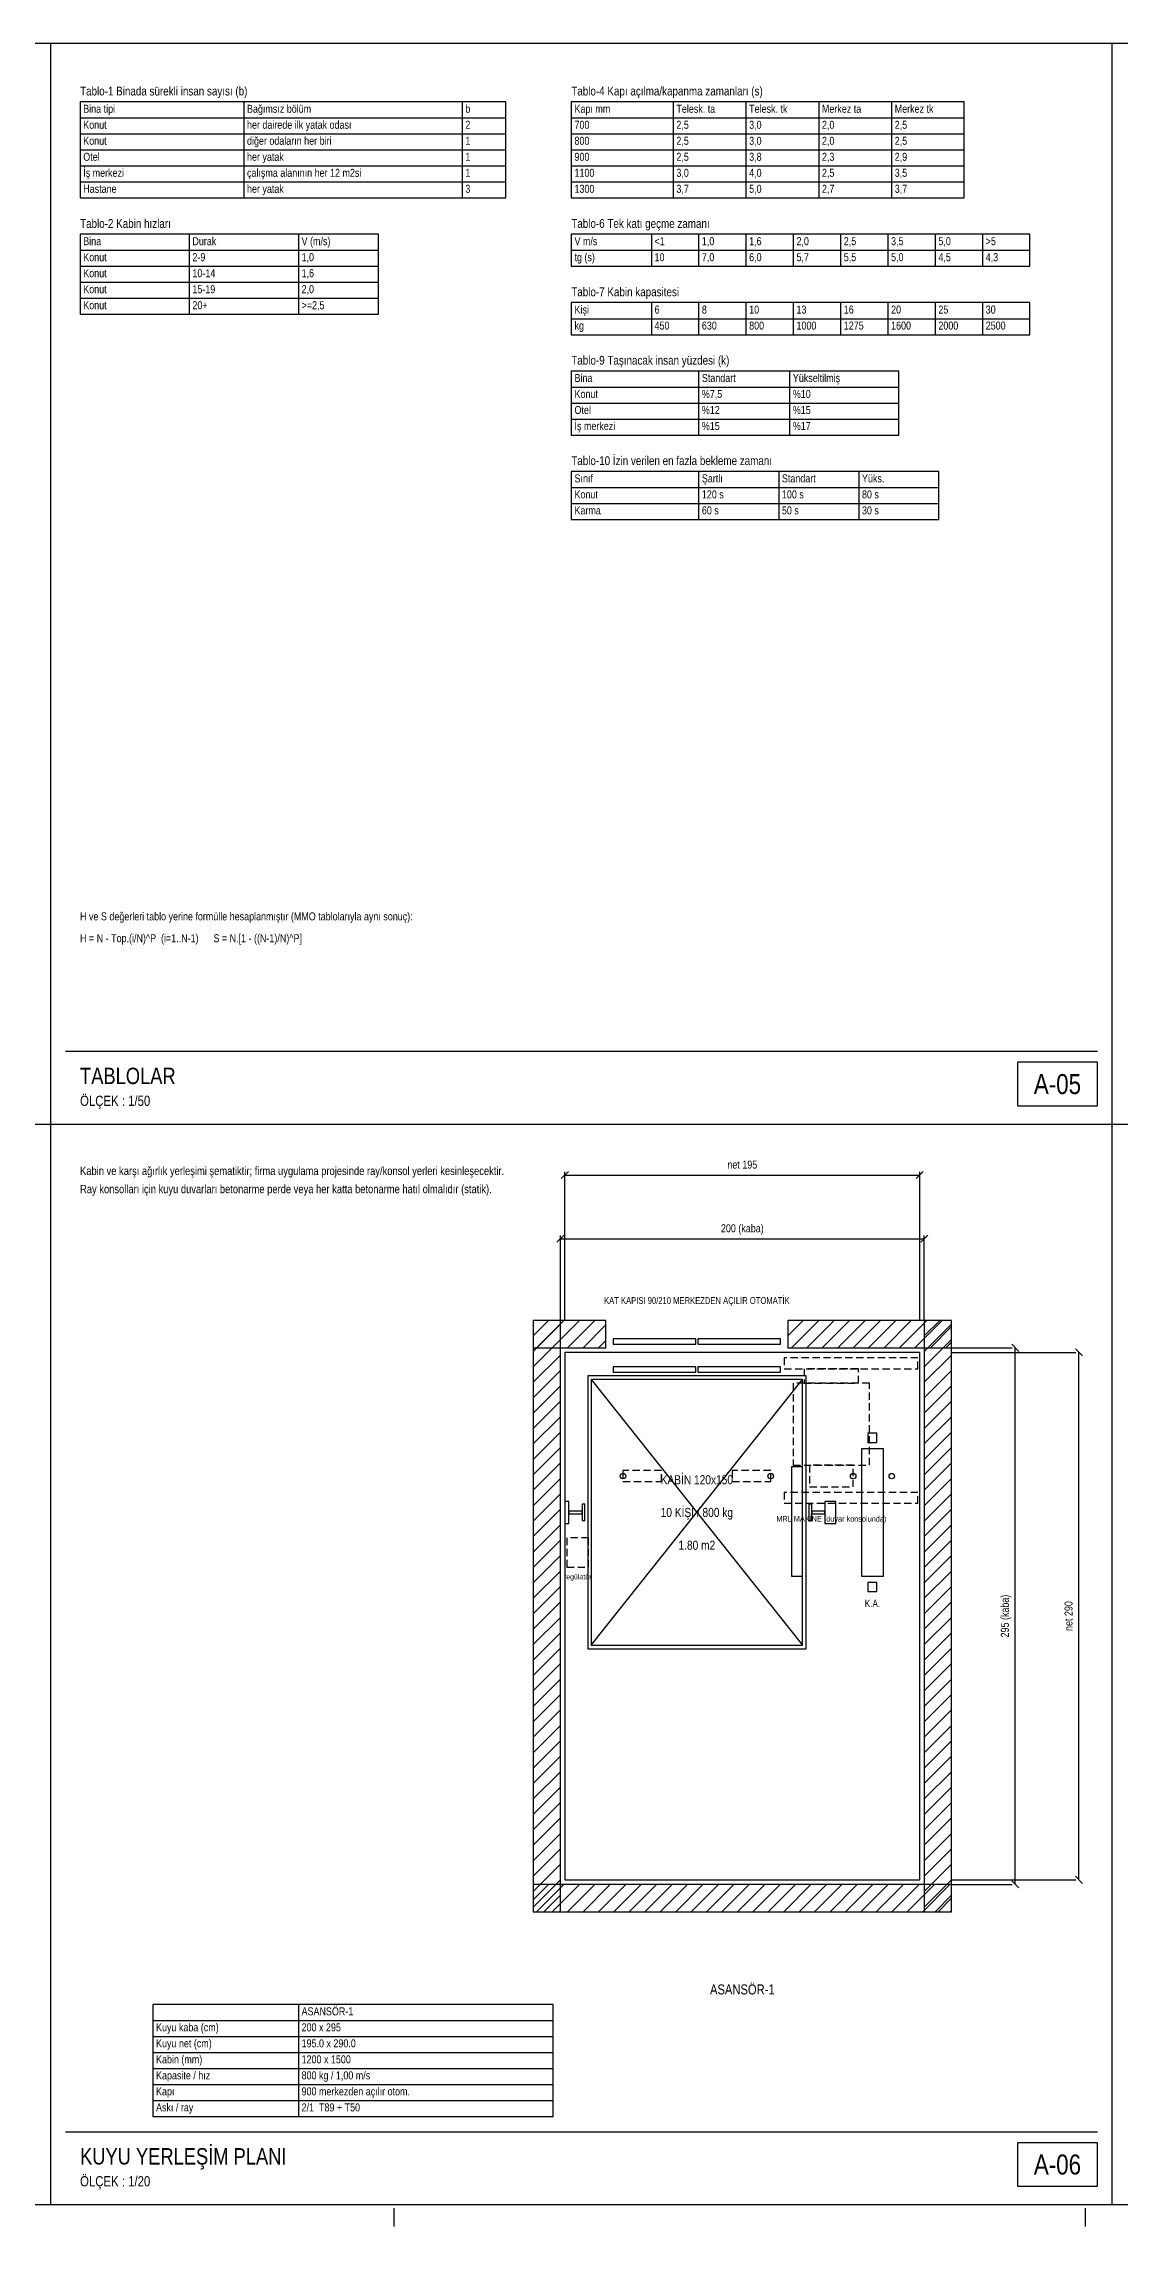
# Model space of a CAD drawing. Header units: centimetres. Extents: x 0 to 12606, y -30 to 2970.
# Drawn here: x 4369 to 5847, y -30 to 2970 of the extents above; entities that cross this region are included whole.
import ezdxf
from ezdxf.enums import TextEntityAlignment as Align

# ---------------------------------------------------------------- set-up
doc = ezdxf.new("R2010")
doc.units = ezdxf.units.CM
doc.linetypes.add('CENTER', pattern=[40, 25, -5, 5, -5])
doc.linetypes.add('DASHED', pattern=[15, 10, -5])
for name, color, linetype in [('SCOTT-ANTET', 4, 'CONTINUOUS'), ('SCOTT-BASLIK', 5, 'CONTINUOUS'), ('SCOTT-CERCEVE', 7, 'CONTINUOUS'), ('SCOTT-DUVAR', 7, 'CONTINUOUS'), ('SCOTT-EKSEN', 8, 'CENTER'), ('SCOTT-HALAT', 6, 'CONTINUOUS'), ('SCOTT-KA', 30, 'CONTINUOUS'), ('SCOTT-KABIN', 5, 'CONTINUOUS'), ('SCOTT-KAPI', 3, 'CONTINUOUS'), ('SCOTT-MOTOR', 6, 'CONTINUOUS'), ('SCOTT-MOTOR-GIZLI', 6, 'DASHED'), ('SCOTT-OLCU', 3, 'CONTINUOUS'), ('SCOTT-RAY', 1, 'CONTINUOUS'), ('SCOTT-SIVA', 8, 'CONTINUOUS'), ('SCOTT-TABLO', 4, 'CONTINUOUS'), ('SCOTT-TARAMA', 8, 'CONTINUOUS'), ('SCOTT-UYARI', 1, 'CONTINUOUS'), ('SCOTT-YAZI', 4, 'CONTINUOUS')]:
    doc.layers.add(name, color=color, linetype=linetype)
doc.styles.get("Standard").update_dxf_attribs({"font": 'arial.ttf', "width": 0.8})

msp = doc.modelspace()

# ---------------------------------------------------------------- linework, layer by layer
at = {"layer": 'SCOTT-ANTET'}
for p, q in [((4398.6, 1585), (5816.6, 1585)), ((4398.6, 100), (5816.6, 100))]:
    msp.add_line(p, q, dxfattribs=at)
for points in [[(5706.6, 1510), (5816.6, 1510), (5816.6, 1570), (5706.6, 1570)], [(5706.6, 25), (5816.6, 25), (5816.6, 85), (5706.6, 85)]]:
    msp.add_lwpolyline(points, close=True, dxfattribs=at)
at = {"layer": 'SCOTT-CERCEVE'}
for p, q in [((4378.6, 0), (4378.6, 2970)), ((5836.6, 0), (5836.6, 2970)), ((2150.3, 1485), (4378.6, 1485)), ((4378.6, 1485), (5836.6, 1485)), ((5836.6, 1485), (8273.7, 1485))]:
    msp.add_line(p, q, dxfattribs=at)
for points in [[(0, 0), (12605.9, 0), (12605.9, 2970), (0, 2970)], [(100, 0), (12580.9, 0), (12580.9, 2970), (100, 2970)]]:
    msp.add_lwpolyline(points, close=True, dxfattribs=at)
at = {"layer": 'SCOTT-DUVAR'}
for points in [[(5041.1, 402.5), (5078.6, 402.5), (5078.6, 1215), (5041.1, 1215)], [(5041.1, 1177.5), (5141.1, 1177.5), (5141.1, 1215), (5041.1, 1215)], [(5391.1, 1177.5), (5616.1, 1177.5), (5616.1, 1215), (5391.1, 1215)], [(5578.6, 402.5), (5616.1, 402.5), (5616.1, 1215), (5578.6, 1215)], [(5041.1, 402.5), (5616.1, 402.5), (5616.1, 440), (5041.1, 440)]]:
    msp.add_lwpolyline(points, close=True, dxfattribs=at)
at = {"layer": 'SCOTT-EKSEN'}
for p, q in [((4850, -30), (4850, -5)), ((5800, -30), (5800, -5))]:
    msp.add_line(p, q, dxfattribs=at)
at = {"layer": 'SCOTT-HALAT'}
for centre in [(5164.6, 1001.2), (5367.6, 1001.2), (5480.9, 1001.2), (5533.9, 1001.2)]:
    msp.add_circle(centre, 3.75, dxfattribs=at)
at = {"layer": 'SCOTT-KA'}
msp.add_lwpolyline([(5492.4, 863.8), (5522.4, 863.8), (5522.4, 1038.8), (5492.4, 1038.8)], close=True, dxfattribs=at)
at = {"layer": 'SCOTT-KABIN'}
for p, q in [((5121.1, 768.8), (5411.1, 1133.8)), ((5121.1, 1133.8), (5411.1, 768.8))]:
    msp.add_line(p, q, dxfattribs=at)
for points in [[(5116.1, 763.8), (5416.1, 763.8), (5416.1, 1138.8), (5116.1, 1138.8)], [(5121.1, 768.8), (5411.1, 768.8), (5411.1, 1133.8), (5121.1, 1133.8)], [(5396.1, 863.8), (5411.1, 863.8), (5411.1, 1013.8), (5396.1, 1013.8)]]:
    msp.add_lwpolyline(points, close=True, dxfattribs=at)
at = {"layer": 'SCOTT-KAPI'}
for points in [[(5151.1, 1182.5), (5264.9, 1182.5), (5264.9, 1190), (5151.1, 1190)], [(5267.4, 1182.5), (5381.1, 1182.5), (5381.1, 1190), (5267.4, 1190)], [(5151.1, 1143.8), (5264.9, 1143.8), (5264.9, 1151.2), (5151.1, 1151.2)], [(5267.4, 1143.8), (5381.1, 1143.8), (5381.1, 1151.2), (5267.4, 1151.2)]]:
    msp.add_lwpolyline(points, close=True, dxfattribs=at)
at = {"layer": 'SCOTT-MOTOR-GIZLI'}
for points in [[(5386.1, 1148.8), (5569.9, 1148.8), (5569.9, 1163.8), (5386.1, 1163.8)], [(5413.4, 1128.8), (5488.4, 1128.8), (5488.4, 1148.8), (5413.4, 1148.8)], [(5398.4, 1016.2), (5503.4, 1016.2), (5503.4, 1128.8), (5398.4, 1128.8)], [(5164.6, 993.8), (5217.6, 993.8), (5217.6, 1008.8), (5164.6, 1008.8)], [(5314.6, 993.8), (5367.6, 993.8), (5367.6, 1008.8), (5314.6, 1008.8)], [(5420.9, 986.2), (5480.9, 986.2), (5480.9, 1016.2), (5420.9, 1016.2)], [(5386.1, 963.8), (5569.9, 963.8), (5569.9, 978.8), (5386.1, 978.8)], [(5087.4, 876.2), (5117.4, 876.2), (5117.4, 916.2), (5087.4, 916.2)]]:
    msp.add_lwpolyline(points, close=True, dxfattribs=at)
at = {"layer": 'SCOTT-OLCU'}
for p, q in [((5079.9, 1410), (5089.8, 1420)), ((5084.9, 1215), (5084.9, 1419.4)), ((5084.9, 1415), (5572.4, 1415)), ((5567.4, 1410), (5577.3, 1420)), ((5572.4, 1215), (5572.4, 1419.4)), ((5073.7, 1322.5), (5083.6, 1332.5)), ((5078.6, 1215), (5078.6, 1331.9)), ((5078.6, 1327.5), (5578.6, 1327.5)), ((5573.7, 1322.5), (5583.6, 1332.5)), ((5578.6, 1215), (5578.6, 1331.9)), ((5616.1, 1177.5), (5699.2, 1177.5)), ((5616.1, 1171.2), (5786.7, 1171.2)), ((5708.6, 1172.5), (5698.7, 1182.5)), ((5703.6, 440), (5703.6, 1177.5)), ((5796.1, 1166.3), (5786.2, 1176.2)), ((5791.1, 446.2), (5791.1, 1171.2)), ((5796.1, 441.3), (5786.2, 451.2)), ((5616.1, 446.2), (5786.7, 446.2)), ((5616.1, 440), (5699.2, 440)), ((5708.6, 435.1), (5698.7, 444.9))]:
    msp.add_line(p, q, dxfattribs=at)
at = {"layer": 'SCOTT-RAY'}
for points in [[(5501.1, 1047.5), (5513.6, 1047.5), (5513.6, 1060), (5501.1, 1060)], [(5084.9, 936.2), (5090.1, 936.2), (5090.1, 966.2), (5084.9, 966.2)], [(5108.4, 940.1), (5112.4, 940.1), (5112.4, 962.4), (5108.4, 962.4)], [(5419.9, 940.1), (5423.9, 940.1), (5423.9, 962.4), (5419.9, 962.4)], [(5442.1, 936.2), (5457.1, 936.2), (5457.1, 966.2), (5442.1, 966.2)], [(5090.1, 949.2), (5108.4, 949.2), (5108.4, 953.2), (5090.1, 953.2)], [(5423.9, 949.2), (5442.1, 949.2), (5442.1, 953.2), (5423.9, 953.2)], [(5501.1, 842.5), (5513.6, 842.5), (5513.6, 855), (5501.1, 855)]]:
    msp.add_lwpolyline(points, close=True, dxfattribs=at)
at = {"layer": 'SCOTT-SIVA'}
msp.add_lwpolyline([(5084.9, 446.2), (5572.4, 446.2), (5572.4, 1171.2), (5084.9, 1171.2)], close=True, dxfattribs=at)
at = {"layer": 'SCOTT-TABLO'}
for p, q in [((4643.6, 2890), (4643.6, 2758)), ((4943.6, 2890), (4943.6, 2758)), ((5233.6, 2890), (5233.6, 2758)), ((5333.6, 2890), (5333.6, 2758)), ((5433.6, 2890), (5433.6, 2758)), ((5533.6, 2890), (5533.6, 2758)), ((4418.6, 2868), (5003.6, 2868)), ((5093.6, 2868), (5633.6, 2868)), ((4418.6, 2846), (5003.6, 2846)), ((4418.6, 2824), (5003.6, 2824)), ((5093.6, 2846), (5633.6, 2846)), ((5093.6, 2824), (5633.6, 2824)), ((4418.6, 2802), (5003.6, 2802)), ((5093.6, 2802), (5633.6, 2802)), ((4418.6, 2780), (5003.6, 2780)), ((5093.6, 2780), (5633.6, 2780)), ((4568.6, 2708), (4568.6, 2598)), ((4718.6, 2708), (4718.6, 2598)), ((5203.6, 2708), (5203.6, 2664)), ((5268.6, 2708), (5268.6, 2664)), ((5333.6, 2708), (5333.6, 2664)), ((5398.6, 2708), (5398.6, 2664)), ((5463.6, 2708), (5463.6, 2664)), ((5528.6, 2708), (5528.6, 2664)), ((5593.6, 2708), (5593.6, 2664)), ((5658.6, 2708), (5658.6, 2664)), ((4418.6, 2686), (4828.6, 2686)), ((5093.6, 2686), (5723.6, 2686)), ((4418.6, 2664), (4828.6, 2664)), ((4418.6, 2642), (4828.6, 2642)), ((4418.6, 2620), (4828.6, 2620)), ((5203.6, 2614), (5203.6, 2570)), ((5268.6, 2614), (5268.6, 2570)), ((5333.6, 2614), (5333.6, 2570)), ((5398.6, 2614), (5398.6, 2570)), ((5463.6, 2614), (5463.6, 2570)), ((5528.6, 2614), (5528.6, 2570)), ((5593.6, 2614), (5593.6, 2570)), ((5658.6, 2614), (5658.6, 2570)), ((5093.6, 2592), (5723.6, 2592)), ((5268.6, 2520), (5268.6, 2432)), ((5393.6, 2520), (5393.6, 2432)), ((5093.6, 2498), (5543.6, 2498)), ((5093.6, 2476), (5543.6, 2476)), ((5093.6, 2454), (5543.6, 2454)), ((5268.6, 2382), (5268.6, 2316)), ((5378.6, 2382), (5378.6, 2316)), ((5488.6, 2382), (5488.6, 2316)), ((5093.6, 2360), (5598.6, 2360)), ((5093.6, 2338), (5598.6, 2338)), ((4718.6, 275), (4718.6, 121)), ((4518.6, 253), (5068.6, 253)), ((4518.6, 231), (5068.6, 231)), ((4518.6, 209), (5068.6, 209)), ((4518.6, 187), (5068.6, 187)), ((4518.6, 165), (5068.6, 165)), ((4518.6, 143), (5068.6, 143))]:
    msp.add_line(p, q, dxfattribs=at)
for points in [[(4418.6, 2758), (5003.6, 2758), (5003.6, 2890), (4418.6, 2890)], [(5093.6, 2758), (5633.6, 2758), (5633.6, 2890), (5093.6, 2890)], [(4418.6, 2598), (4828.6, 2598), (4828.6, 2708), (4418.6, 2708)], [(5093.6, 2664), (5723.6, 2664), (5723.6, 2708), (5093.6, 2708)], [(5093.6, 2570), (5723.6, 2570), (5723.6, 2614), (5093.6, 2614)], [(5093.6, 2432), (5543.6, 2432), (5543.6, 2520), (5093.6, 2520)], [(5093.6, 2316), (5598.6, 2316), (5598.6, 2382), (5093.6, 2382)], [(4518.6, 121), (5068.6, 121), (5068.6, 275), (4518.6, 275)]]:
    msp.add_lwpolyline(points, close=True, dxfattribs=at)
at = {"layer": 'SCOTT-TARAMA'}
for p, q in [((5041.1, 1193.8), (5062.3, 1215)), ((5041.1, 1193.8), (5062.3, 1215)), ((5041.1, 1172.6), (5078.6, 1210.1)), ((5046, 1177.5), (5083.5, 1215)), ((5067.3, 1177.5), (5104.8, 1215)), ((5088.5, 1177.5), (5126, 1215)), ((5109.7, 1177.5), (5141.1, 1208.9)), ((5391.1, 1193.8), (5412.3, 1215)), ((5396, 1177.5), (5433.5, 1215)), ((5417.3, 1177.5), (5454.8, 1215)), ((5438.5, 1177.5), (5476, 1215)), ((5459.7, 1177.5), (5497.2, 1215)), ((5480.9, 1177.5), (5518.4, 1215)), ((5502.1, 1177.5), (5539.6, 1215)), ((5523.3, 1177.5), (5560.8, 1215)), ((5544.5, 1177.5), (5582, 1215)), ((5565.7, 1177.5), (5603.2, 1215)), ((5578.6, 1193.8), (5599.8, 1215)), ((5578.6, 1172.6), (5616.1, 1210.1)), ((5587, 1177.5), (5616.1, 1206.7)), ((5041.1, 1151.4), (5078.6, 1188.9)), ((5130.9, 1177.5), (5141.1, 1187.7)), ((5578.6, 1151.4), (5616.1, 1188.9)), ((5608.2, 1177.5), (5616.1, 1185.4)), ((5041.1, 1130.1), (5078.6, 1167.6)), ((5041.1, 1108.9), (5078.6, 1146.4)), ((5578.6, 1130.1), (5616.1, 1167.6)), ((5578.6, 1108.9), (5616.1, 1146.4)), ((5041.1, 1087.7), (5078.6, 1125.2)), ((5578.6, 1087.7), (5616.1, 1125.2)), ((5041.1, 1066.5), (5078.6, 1104)), ((5041.1, 1045.3), (5078.6, 1082.8)), ((5578.6, 1066.5), (5616.1, 1104)), ((5578.6, 1045.3), (5616.1, 1082.8)), ((5041.1, 1024.1), (5078.6, 1061.6)), ((5578.6, 1024.1), (5616.1, 1061.6)), ((5041.1, 1002.9), (5078.6, 1040.4)), ((5578.6, 1002.9), (5616.1, 1040.4)), ((5041.1, 981.7), (5078.6, 1019.2)), ((5041.1, 960.4), (5078.6, 997.9)), ((5578.6, 981.7), (5616.1, 1019.2)), ((5578.6, 960.4), (5616.1, 997.9)), ((5041.1, 939.2), (5078.6, 976.7)), ((5578.6, 939.2), (5616.1, 976.7)), ((5041.1, 918), (5078.6, 955.5)), ((5041.1, 896.8), (5078.6, 934.3)), ((5578.6, 918), (5616.1, 955.5)), ((5578.6, 896.8), (5616.1, 934.3)), ((5041.1, 875.6), (5078.6, 913.1)), ((5578.6, 875.6), (5616.1, 913.1)), ((5041.1, 854.4), (5078.6, 891.9)), ((5041.1, 833.2), (5078.6, 870.7)), ((5578.6, 854.4), (5616.1, 891.9)), ((5578.6, 833.2), (5616.1, 870.7)), ((5041.1, 812), (5078.6, 849.5)), ((5578.6, 812), (5616.1, 849.5)), ((5041.1, 790.7), (5078.6, 828.2)), ((5578.6, 790.7), (5616.1, 828.2)), ((5041.1, 769.5), (5078.6, 807)), ((5041.1, 748.3), (5078.6, 785.8)), ((5578.6, 769.5), (5616.1, 807)), ((5578.6, 748.3), (5616.1, 785.8)), ((5041.1, 727.1), (5078.6, 764.6)), ((5578.6, 727.1), (5616.1, 764.6)), ((5041.1, 705.9), (5078.6, 743.4)), ((5041.1, 684.7), (5078.6, 722.2)), ((5578.6, 705.9), (5616.1, 743.4)), ((5578.6, 684.7), (5616.1, 722.2)), ((5041.1, 663.5), (5078.6, 701)), ((5578.6, 663.5), (5616.1, 701)), ((5041.1, 642.2), (5078.6, 679.7)), ((5578.6, 642.2), (5616.1, 679.7)), ((5041.1, 621), (5078.6, 658.5)), ((5041.1, 599.8), (5078.6, 637.3)), ((5578.6, 621), (5616.1, 658.5)), ((5578.6, 599.8), (5616.1, 637.3)), ((5041.1, 578.6), (5078.6, 616.1)), ((5578.6, 578.6), (5616.1, 616.1)), ((5041.1, 557.4), (5078.6, 594.9)), ((5041.1, 536.2), (5078.6, 573.7)), ((5578.6, 557.4), (5616.1, 594.9)), ((5578.6, 536.2), (5616.1, 573.7)), ((5041.1, 515), (5078.6, 552.5)), ((5578.6, 515), (5616.1, 552.5)), ((5041.1, 493.8), (5078.6, 531.3)), ((5041.1, 472.5), (5078.6, 510)), ((5578.6, 493.8), (5616.1, 531.3)), ((5578.6, 472.5), (5616.1, 510)), ((5041.1, 451.3), (5078.6, 488.8)), ((5578.6, 451.3), (5616.1, 488.8)), ((5041.1, 430.1), (5078.6, 467.6)), ((5578.6, 430.1), (5616.1, 467.6)), ((5041.1, 408.9), (5078.6, 446.4)), ((5041.1, 418.8), (5062.3, 440)), ((5046, 402.5), (5083.5, 440)), ((5055.9, 402.5), (5078.6, 425.2)), ((5067.3, 402.5), (5104.8, 440)), ((5088.5, 402.5), (5126, 440)), ((5109.7, 402.5), (5147.2, 440)), ((5130.9, 402.5), (5168.4, 440)), ((5152.1, 402.5), (5189.6, 440)), ((5173.3, 402.5), (5210.8, 440)), ((5194.5, 402.5), (5232, 440)), ((5215.7, 402.5), (5253.2, 440)), ((5237, 402.5), (5274.5, 440)), ((5258.2, 402.5), (5295.7, 440)), ((5279.4, 402.5), (5316.9, 440)), ((5300.6, 402.5), (5338.1, 440)), ((5321.8, 402.5), (5359.3, 440)), ((5343, 402.5), (5380.5, 440)), ((5364.2, 402.5), (5401.7, 440)), ((5385.4, 402.5), (5422.9, 440)), ((5406.7, 402.5), (5444.2, 440)), ((5427.9, 402.5), (5465.4, 440)), ((5449.1, 402.5), (5486.6, 440)), ((5470.3, 402.5), (5507.8, 440)), ((5491.5, 402.5), (5529, 440)), ((5512.7, 402.5), (5550.2, 440)), ((5533.9, 402.5), (5571.4, 440)), ((5555.2, 402.5), (5592.7, 440)), ((5576.4, 402.5), (5613.9, 440)), ((5578.6, 408.9), (5616.1, 446.4)), ((5593.4, 402.5), (5616.1, 425.2)), ((5597.6, 402.5), (5616.1, 421)), ((5077.1, 402.5), (5078.6, 404)), ((5614.6, 402.5), (5616.1, 404))]:
    msp.add_line(p, q, dxfattribs=at)

# ---------------------------------------------------------------- texts
at = {"layer": 'SCOTT-ANTET', "width": 0.8}
for s, p in [('A-05', (5761.6, 1540)), ('A-06', (5761.6, 55))]:
    msp.add_text(s, height=27.5, dxfattribs=at).set_placement(p, align=Align.MIDDLE_CENTER)
for s, p in [('ÖLÇEK : 1/50', (4418.6, 1510)), ('ÖLÇEK : 1/20', (4418.6, 25))]:
    msp.add_text(s, height=14, dxfattribs=at).set_placement(p)
at = {"layer": 'SCOTT-BASLIK', "width": 0.8}
for s, height, p in [('Tablo-1 Binada sürekli insan sayısı (b)', 12.1, (4418.6, 2898.8)), ('Tablo-4 Kapı açılma/kapanma zamanları (s)', 12.1, (5093.6, 2898.8)), ('Bina tipi', 11, (4423, 2875)), ('Bağımsız bölüm', 11, (4648, 2875)), ('b', 11, (4948, 2875)), ('Kapı mm', 11, (5098, 2875)), ('Telesk. ta', 11, (5238, 2875)), ('Telesk. tk', 11, (5338, 2875)), ('Merkez ta', 11, (5438, 2875)), ('Merkez tk', 11, (5538, 2875)), ('Tablo-2 Kabin hızları', 12.1, (4418.6, 2716.8)), ('Bina', 11, (4423, 2693)), ('Durak', 11, (4573, 2693)), ('V (m/s)', 11, (4723, 2693)), ('Tablo-6 Tek katı geçme zamanı', 12.1, (5093.6, 2716.8)), ('V m/s', 11, (5098, 2693)), ('<1', 11, (5208, 2693)), ('1,0', 11, (5273, 2693)), ('1,6', 11, (5338, 2693)), ('2,0', 11, (5403, 2693)), ('2,5', 11, (5468, 2693)), ('3,5', 11, (5533, 2693)), ('5,0', 11, (5598, 2693)), ('>5', 11, (5663, 2693)), ('Tablo-7 Kabin kapasitesi', 12.1, (5093.6, 2622.8)), ('Kişi', 11, (5098, 2599)), ('6', 11, (5208, 2599)), ('8', 11, (5273, 2599)), ('10', 11, (5338, 2599)), ('13', 11, (5403, 2599)), ('16', 11, (5468, 2599)), ('20', 11, (5533, 2599)), ('25', 11, (5598, 2599)), ('30', 11, (5663, 2599)), ('Tablo-9 Taşınacak insan yüzdesi (k)', 12.1, (5093.6, 2528.8)), ('Bina', 11, (5098, 2505)), ('Standart', 11, (5273, 2505)), ('Yükseltilmiş', 11, (5398, 2505)), ('Tablo-10 İzin verilen en fazla bekleme zamanı', 12.1, (5093.6, 2390.8)), ('Sınıf', 11, (5098, 2367)), ('Şartlı', 11, (5273, 2367)), ('Standart', 11, (5383, 2367)), ('Yüks.', 11, (5493, 2367)), ('TABLOLAR', 22.5, (4418.6, 1540)), ('ASANSÖR-1', 11, (4723, 260)), ('KUYU YERLEŞİM PLANI', 22.5, (4418.6, 55))]:
    msp.add_text(s, height=height, dxfattribs=at).set_placement(p)
msp.add_text('ASANSÖR-1', height=13.75, dxfattribs=at).set_placement((5328.6, 302.5), align=Align.TOP_CENTER)
at = {"layer": 'SCOTT-KA', "width": 0.8}
msp.add_text('K.A.', height=10, dxfattribs=at).set_placement((5507.4, 831.2), align=Align.TOP_CENTER)
at = {"layer": 'SCOTT-KABIN', "width": 0.8}
for s, p in [('KABİN 120x150', (5266.1, 996.2)), ('10 KİŞİ / 800 kg', (5266.1, 951.2)), ('1.80 m2', (5266.1, 906.2))]:
    msp.add_text(s, height=12.5, dxfattribs=at).set_placement(p, align=Align.MIDDLE_CENTER)
at = {"layer": 'SCOTT-KAPI', "width": 0.8}
msp.add_text('KAT KAPISI 90/210 MERKEZDEN AÇILIR OTOMATİK', height=9.375, dxfattribs=at).set_placement((5266.1, 1235), align=Align.BOTTOM_CENTER)
at = {"layer": 'SCOTT-MOTOR', "width": 0.8}
for s, height, p in [('MRL MAKİNE (duvar konsolunda)', 7.5, (5450.9, 946.2)), ('regülatör', 6.88, (5102.4, 866.2))]:
    msp.add_text(s, height=height, dxfattribs=at).set_placement(p, align=Align.TOP_CENTER)
at = {"layer": 'SCOTT-OLCU', "width": 0.8}
for s, p in [('net 195', (5328.6, 1420.5)), ('200 (kaba)', (5328.6, 1333))]:
    msp.add_text(s, height=11, dxfattribs=at).set_placement(p, align=Align.BOTTOM_CENTER)
for s, p in [('295 (kaba)', (5698.1, 808.8)), ('net 290', (5785.6, 808.8))]:
    msp.add_text(s, height=11, rotation=90, dxfattribs=at).set_placement(p, align=Align.BOTTOM_CENTER)
at = {"layer": 'SCOTT-TABLO', "width": 0.8}
for s, p in [('Konut', (4423, 2853)), ('her dairede ilk yatak odası', (4648, 2853)), ('2', (4948, 2853)), ('700', (5098, 2853)), ('2,5', (5238, 2853)), ('3,0', (5338, 2853)), ('2,0', (5438, 2853)), ('2,5', (5538, 2853)), ('Otel', (4423, 2809)), ('Konut', (4423, 2831)), ('diğer odaların her biri', (4648, 2831)), ('her yatak', (4648, 2809)), ('1', (4948, 2831)), ('1', (4948, 2809)), ('800', (5098, 2831)), ('900', (5098, 2809)), ('2,5', (5238, 2831)), ('2,5', (5238, 2809)), ('3,0', (5338, 2831)), ('3,8', (5338, 2809)), ('2,0', (5438, 2831)), ('2,3', (5438, 2809)), ('2,5', (5538, 2831)), ('2,9', (5538, 2809)), ('İş merkezi', (4423, 2787)), ('çalışma alanının her 12 m2si', (4648, 2787)), ('1', (4948, 2787)), ('1100', (5098, 2787)), ('3,0', (5238, 2787)), ('4,0', (5338, 2787)), ('2,5', (5438, 2787)), ('3,5', (5538, 2787)), ('Hastane', (4423, 2765)), ('her yatak', (4648, 2765)), ('3', (4948, 2765)), ('1300', (5098, 2765)), ('3,7', (5238, 2765)), ('5,0', (5338, 2765)), ('2,7', (5438, 2765)), ('3,7', (5538, 2765)), ('Konut', (4423, 2671)), ('2-9', (4573, 2671)), ('1,0', (4723, 2671)), ('tg (s)', (5098, 2671)), ('10', (5208, 2671)), ('7,0', (5273, 2671)), ('6,0', (5338, 2671)), ('5,7', (5403, 2671)), ('5,5', (5468, 2671)), ('5,0', (5533, 2671)), ('4,5', (5598, 2671)), ('4,3', (5663, 2671)), ('Konut', (4423, 2649)), ('10-14', (4573, 2649)), ('1,6', (4723, 2649)), ('Konut', (4423, 2627)), ('Konut', (4423, 2605)), ('20+', (4573, 2605)), ('15-19', (4573, 2627)), ('2,0', (4723, 2627)), ('>=2,5', (4723, 2605)), ('kg', (5098, 2577)), ('450', (5208, 2577)), ('630', (5273, 2577)), ('800', (5338, 2577)), ('1000', (5403, 2577)), ('1275', (5468, 2577)), ('1600', (5533, 2577)), ('2000', (5598, 2577)), ('2500', (5663, 2577)), ('Konut', (5098, 2483)), ('%7,5', (5273, 2483)), ('%10', (5398, 2483)), ('Otel', (5098, 2461)), ('%12', (5273, 2461)), ('%15', (5398, 2461)), ('İş merkezi', (5098, 2439)), ('%15', (5273, 2439)), ('%17', (5398, 2439)), ('Konut', (5098, 2345)), ('120 s', (5273, 2345)), ('100 s', (5383, 2345)), ('80 s', (5493, 2345)), ('Karma', (5098, 2323)), ('60 s', (5273, 2323)), ('50 s', (5383, 2323)), ('30 s', (5493, 2323)), ('Kuyu kaba (cm)', (4523, 238)), ('200 x 295', (4723, 238)), ('Kuyu net (cm)', (4523, 216)), ('195.0 x 290.0', (4723, 216)), ('Kabin (mm)', (4523, 194)), ('Kapasite / hız', (4523, 172)), ('800 kg / 1,00 m/s', (4723, 172)), ('1200 x 1500', (4723, 194)), ('Kapı', (4523, 150)), ('900 merkezden açılır otom.', (4723, 150)), ('Askı / ray', (4523, 128)), ('2/1  T89 + T50', (4723, 128))]:
    msp.add_text(s, height=11, dxfattribs=at).set_placement(p)
at = {"layer": 'SCOTT-UYARI', "width": 0.8}
for s, p in [('Kabin ve karşı ağırlık yerleşimi şematiktir; firma uygulama projesinde ray/konsol yerleri kesinleşecektir.', (4418.6, 1415)), ('Ray konsolları için kuyu duvarları betonarme perde veya her katta betonarme hatıl olmalıdır (statik).', (4418.6, 1390))]:
    msp.add_text(s, height=11.5, dxfattribs=at).set_placement(p)
at = {"layer": 'SCOTT-YAZI', "width": 0.8}
for s, p in [('H ve S değerleri tablo yerine formülle hesaplanmıştır (MMO tablolarıyla aynı sonuç):', (4418.6, 1765)), ('H = N - Top.(i/N)^P  (i=1..N-1)      S = N.[1 - ((N-1)/N)^P]', (4418.6, 1735))]:
    msp.add_text(s, height=11, dxfattribs=at).set_placement(p)

doc.saveas('drawing.dxf')
